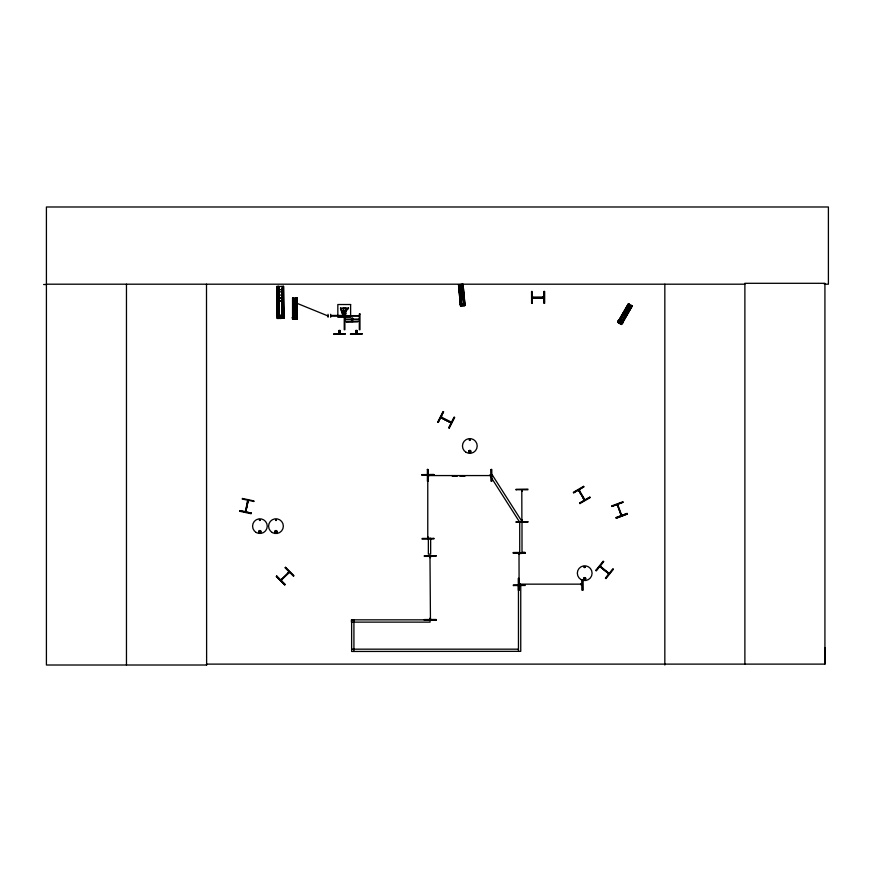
<?xml version="1.0" encoding="UTF-8"?>
<svg xmlns="http://www.w3.org/2000/svg" width="872" height="872" viewBox="0 0 872 872"><rect width="100%" height="100%" fill="white"/><g stroke="black" fill="none" stroke-linecap="round" stroke-linejoin="round"><path stroke-width="1.31" d="M824.323 284.196L828.4 284.196L828.4 206.991L46.412 206.991L46.412 665.009L206.62 665.009L206.511 664.115L824.923 664.115L825.043 647.558M245.305 511.81L245.98 510.611L245.403 510.741M246.046 510.698L245.697 511.897M248.106 501.694L247.441 501.411L247.779 500.397L245.73 511.777L248.269 500.452M617.245 504.517L621.278 515.614L617.289 504.637L618.085 505.597M522.274 489.857L521.816 491.143L521.805 489.824M521.739 520.475L522.274 520.224M519.004 584.796C519.832 580.894 519.222 586.965 519.548 583.804M427.771 538.416L427.771 537.098L428.185 538.406M430.528 557.415L429.907 557.6L429.983 556.358M259.551 520.028L260.227 519.843L259.692 520.246M259.104 531.669C261.219 529.01 260.281 534.536 259.224 531.484M276.653 531.844C275.541 528.781 274.691 534.34 276.773 531.669M469.191 439.848C471.316 438.311 469.463 441.308 469.419 440.262M469.474 439.848L470.15 440.033L469.561 439.695M469.06 451.282C470.793 453.985 470.335 449.451 469.332 450.988M584.066 567.062C585.755 564.914 585.047 569.394 584.153 566.909M584.349 567.062L585.068 566.974L584.404 567.247M585.395 578.888C584.284 575.814 583.444 581.384 585.515 578.703M599.827 566.408L608.928 573.874L599.903 566.56L600.764 567.083M608.155 573.122L608.525 572.664L608.798 573.634M609.277 573.427L600.089 566.026M518.96 553.415L519.429 553.164M428.239 476.395L427.771 475.36L428.305 475.48M429.929 556.609L430.517 556.598M430.452 619.284L429.983 556.478L430.463 557.415M247.779 500.397L245.294 511.646M251.267 513.096L251.125 513.739L239.593 511.243L239.735 510.6L251.267 513.096L239.713 510.676M253.763 501.574L253.905 500.931L242.372 498.435L242.231 499.067L253.796 501.411M280.948 317.997L280.065 318.008L280.893 317.833L280.152 316.939L280.948 316.7L280.054 316.667M295.107 319.065L294.518 319.065L294.965 318.029M462.498 304.568L462.487 305.473M289.362 572.337C289.537 570.789 287.259 573.242 288.785 572.915M620.395 322.542L619.545 322.989M276.479 520.322C275.476 517.576 275.421 522.47 276.479 519.734M245.817 511.668L248.204 500.528M428.25 538.373L428.174 537.217M440.894 417.634L451.249 422.898M450.028 422.288L450.432 421.667L451.543 422.299M437.722 422.135L443.02 411.584L443.597 411.878M438.115 422.331L443.456 411.802M443.532 411.846L438.267 422.408L437.679 422.103M442.017 418.07C442.802 417.339 440.807 416.304 440.949 417.525L451.304 422.778M448.927 427.814L454.192 417.252M449.32 428.01L454.704 417.514L454.127 417.219L448.786 427.738L449.363 428.032M491.187 475.153L489.868 475.164L491.187 475.556M582.136 584.556L580.948 584.676L581.068 584.033M532.203 297.134L533.588 297.668M618.095 322.498L628.821 304.077M618.303 322.618L628.974 304.165M619.055 321.506L628.385 305.363M618.575 322.771L629.257 304.328M618.76 322.88L628.81 305.614M618.837 322.923L629.497 304.47M619.098 323.054L620.145 323.654M620.406 323.806L630.38 306.497L620.472 323.85M620.657 323.948L631.284 305.473M620.842 324.057L631.502 305.603L620.929 324.112M621.06 324.188L631.71 305.723M621.289 324.319L631.971 305.876L628.298 303.772L617.659 322.248L621.594 324.493L632.233 306.028L631.045 305.342M621.507 324.438L632.167 305.985M578.583 489.988L584.436 500.31L583.88 499.035L584.938 499.896M579.597 490.903L578.932 489.781M289.548 572.163L280.904 580.043L282.201 579.509M289.319 572.294L281.111 580.425M259.398 519.734C262.025 518.829 258.701 522.165 259.584 519.472M259.3 531.31L260.259 531.059M275.716 519.767L276.064 520.377L275.966 519.668M595.794 570.408L603.152 561.176L603.664 561.59L596.263 570.779L595.75 570.364M596.132 570.68L603.598 561.535M613.321 569.362L605.964 578.594L605.451 578.18L612.853 568.991L613.365 569.394M605.517 578.234L612.983 569.089M429.253 475.643L429.079 475.022M518.96 584.153C520.366 582.888 520.344 585.613 520.115 584.098M544.008 297.668L532.4 297.93L544.008 297.799L532.4 297.668L532.454 297.069M621.78 515.417L620.962 514.589M345.824 311.053L348.538 308.099L340.505 308.099L342.304 313.996L345.824 313.506L345.824 308.099M280.904 580.043L288.937 571.923M343.775 312.579L342.304 313.996L344.08 312.318M345.868 310.628L348.538 308.099L345.824 310.563L343.208 310.563L343.208 308.099M521.881 521.532L521.87 520.344L522.284 521.532M430.397 557.546L430.397 556.358M430.452 618.455L429.874 618.335L430.506 618.455M276.468 532.16L275.781 532.345M583.542 486.38L573.34 492.298L573.667 492.865L583.848 486.903L583.521 486.336M573.591 492.724L583.771 486.761M584.829 499.711L579.008 489.781L578.572 490.217L580.599 493.661M579.673 503.111L589.897 497.225M579.934 503.558L590.148 497.64L589.81 497.084L579.651 503.068L579.967 503.613M582.583 496.833L584.414 500.321M427.771 475.24L427.771 538.286L427.771 537.228M442.006 417.917L442.006 417.383M450.628 421.765L450.377 422.233M451.195 422.626L441.003 417.546M275.781 530.983L275.617 532.28M622.739 501.814L611.675 505.913L611.915 506.523M611.85 506.37L622.902 502.218M611.882 506.447L622.957 502.37L622.728 501.76M620.809 514.371L621.518 514.382M616.123 517.717L627.132 513.488M616.297 518.175L627.339 514.033L627.11 513.412L616.057 517.565L616.297 518.175L627.317 513.979M519.211 584.087L518.96 584.556M544.008 297.134L542.722 297.069L542.689 297.821M543.757 297.668L532.454 297.603M608.874 573.678L599.991 566.549M542.94 297.014L542.94 297.603M463.021 284.283L458.498 284.73L460.503 305.952L465.027 305.505L463.021 284.283L465.005 305.505M458.999 286.855L462.923 286.485M459.141 288.294L463.054 287.923M459.337 290.452L463.261 290.082M459.511 292.36L463.435 291.989M459.718 294.518L463.632 294.147M460.601 303.75L464.514 303.38M460.002 304.415L465.223 303.925M460.013 304.579L465.245 304.088M462.334 304.579L462.956 304.557M277.285 289.722L283.182 289.657M277.307 291.891L283.204 291.826M277.34 295.128L283.237 295.063M277.361 298.006L283.269 297.952M277.405 301.254L283.302 301.189M277.558 315.163L283.455 315.097M276.588 316.111L284.446 316.024M276.588 316.351L284.457 316.264M277.59 318.4L283.956 318.335L283.607 286.387L276.795 286.485L277.132 318.433L278.059 318.422L277.688 286.474L278.037 315.762M278.288 318.422L279.214 318.411M280.076 318.422L281.002 318.422M516.104 489.715L527.909 489.781L527.898 489.116L516.104 489.279L516.115 489.879M527.985 521.652L516.191 522.241L516.18 521.587M516.191 522.186L527.985 522.088M525.108 552.456L522.492 552.477L525.118 552.51L525.118 553.11M513.314 552.608L519.865 552.554L513.314 552.554L513.325 553.219L525.118 553.033M513.325 553.055L519.875 552.99M522.492 552.968L525.118 552.946M518.905 554.232L519.494 554.439L519.429 553.284M513.401 585.526L525.195 585.472L525.195 584.818L513.39 584.916L513.401 585.581M427.324 469.463L427.978 469.463L428.054 481.257L427.4 481.257L427.378 469.463M491.143 469.463L491.797 469.452L491.873 481.257L491.219 481.257L491.176 469.452L491.383 481.257M433.875 474.553L422.07 474.619L422.081 475.284L433.875 475.207L433.875 474.553L422.081 474.673M422.081 475.196L433.875 475.12M428.01 475.567L429.079 475.087M489.999 475.164L490.936 475.033M489.999 475.567L491.056 475.567L428.141 475.567M520.148 584.142L519.08 584.153L582.125 584.153M581.068 584.098L582.093 584.087L581.068 584.622M519.091 584.556L520.148 584.556M580.948 584.567L582.006 584.556M424.293 619.643L436.087 619.654M429.536 620.134L436.098 620.09M429.536 620.188L436.098 620.145L436.087 619.491L424.293 619.567L424.293 620.221M43.6 284.523L46.412 284.512M46.412 284.196L744.884 284.196M544.008 291.444L544.662 291.444L544.662 303.238L544.008 303.238L544.008 291.444L544.172 303.238M532.323 297.134L543.757 297.014M297.112 298.006L292.556 298.017L292.578 319.337L297.112 319.315M292.872 300.186L296.807 300.186M296.807 301.625L292.872 301.625L328.155 316.024M531.549 303.238L532.203 303.238M292.872 303.794L296.807 303.794M292.861 305.712L296.796 305.712M292.861 307.87L296.796 307.87M344.048 308.263L344.996 308.263M343.208 308.753L345.824 308.753M345.824 311.707L343.208 311.707L343.121 313.996L340.505 308.099L343.208 313.506L345.824 313.506M330.684 315.435L340.516 315.435L340.516 316.1L330.684 316.1M342.216 315.315L346.805 315.315M340.516 315.61L343.535 315.642M342.216 315.642L358.523 315.642M340.516 315.937L358.523 315.969M342.216 316.133L346.805 316.133M292.872 317.157L296.807 317.157M292.207 317.757L297.461 317.757M292.207 317.931L297.461 317.931M294.518 318.138L295.041 318.215M344.854 319.098L359.308 319.098M344.854 319.752L359.308 319.752M351.634 649.171L518.458 649.171M469.834 452.197L469.223 451.838M280.882 316.808L280.62 316.612M579.531 490.663L579.139 491.1L578.648 490.086L584.48 500.059M442.987 418.865L449.058 421.863M441.134 417.012L451.358 422.135M428.185 475.24L427.694 476.483M627.48 305.8L630.892 307.772M626.761 307.053L630.173 309.015M625.682 308.928L629.083 310.89M624.712 310.585L628.123 312.558M623.633 312.459L627.044 314.421M619 320.493L622.401 322.466M618.128 320.7L622.673 323.316M618.041 320.842L622.586 323.458M521.772 490.98L521.805 489.955L521.881 521.412M429.983 619.523L429.983 618.335M285.253 567.65L293.592 575.989M276.675 576.218L285.079 584.502M276.37 576.534L284.708 584.872M617.67 504.485L621.736 515.308M462.705 284.316L464.722 305.538M462.411 287.019L464.264 305.582M461.986 284.381L463.948 305.603L461.909 284.392M461.986 287.062L463.664 305.636M463.359 305.658L462.16 305.778M459.904 285.94L461.746 304.492M459.402 285.983L461.233 304.546M459.217 286.005L460.863 303.238M460.896 303.718L461.103 305.876M459.01 284.686L460.896 304.579M458.836 284.697L460.765 305.93M458.585 284.719L460.514 305.952M283.465 286.387L283.814 318.335M283.204 286.387L283.542 318.345L283.084 286.387M282.855 289.057L283.171 318.345M282.735 289.057L282.811 298.377M282.866 301.036L283.029 318.345M282.463 289.057L282.593 298.377M282.593 301.036L282.779 315.686M282.343 289.057L282.452 298.377M282.474 301.047L282.637 315.686M281.994 286.398L282.343 318.356M281.569 289.068L281.809 298.388M281.689 301.047L281.885 315.697M281.449 318.367L279.64 318.378M278.866 286.463L279.149 315.751M278.724 286.463L279.04 315.751M278.451 286.463L278.778 315.751M278.342 286.474L278.746 318.422M278.081 286.474L278.397 315.762M277.939 286.474L278.288 315.762M277.198 286.485L277.656 318.433M276.816 286.485L277.285 318.433M522.219 489.944L522.23 491.012M522.274 520.344L522.284 521.412M519.483 583.684L519.494 584.741M519.025 554.352L519.014 553.284L519.091 584.752M582.769 590.246L582.703 579.76L582.823 590.246L582.169 590.257L582.104 579.597M582.267 579.76L582.333 590.257M518.764 578.452L518.84 590.257M430.387 618.335L430.397 619.403M427.814 469.463L428.021 481.257M824.923 664.115L824.923 283.302L744.884 283.302L744.884 664.115M664.835 284.196L664.835 665.009M532.04 303.238L532.182 291.444L531.549 291.444L531.604 303.238M518.458 651.46L518.458 585.919L520.748 585.919L520.748 651.351L351.634 651.46L351.634 620.003L353.923 620.003L353.923 651.46M464.885 475.567L464.885 476.221L459.969 476.221L459.969 475.567M463.98 475.567L463.937 476.221M462.934 475.567L462.934 476.221M461.953 475.567L461.953 476.221M460.983 475.567L460.874 476.221M457.222 475.567L457.233 476.221L452.317 476.221L452.383 475.567M455.271 475.567L455.271 476.221M454.813 475.567L454.759 476.221M454.301 475.567L454.301 476.221M453.32 475.567L453.211 476.221M356.528 332.94L356.528 333.889M356.201 332.94L356.201 333.889M352.266 320.656L352.266 321.594M351.939 320.656L351.939 321.594M339.644 332.94L339.644 333.889M339.317 332.94L339.317 333.889M330.684 314.291L330.684 317.245M328.057 314.291L328.057 317.245M297.014 298.006L297.09 319.315M296.84 298.006L296.807 319.315L296.763 298.006M296.491 298.006L296.491 319.315M296.251 298.006L296.349 319.315M296.077 319.315L296.077 298.006L295.99 319.315M295.728 299.336L295.75 317.986M295.434 319.315L294.235 319.315M293.668 298.017L293.592 319.337M293.341 298.017L293.428 319.337M293.177 298.017L293.156 319.337M293.079 298.017L293.079 319.337M292.872 298.017L292.829 319.337M292.654 298.017L292.654 319.337M206.501 284.196L206.62 665.009M126.462 284.196L126.462 665.009M460.71 293.101C462.095 296.327 463.076 290.518 460.71 293.101M258.886 531.386C260.183 535.452 262.036 528.53 258.886 531.386M293.984 306.562C295.052 309.909 296.578 304.208 293.984 306.562M274.942 531.386C276.239 535.452 278.092 528.53 274.942 531.386M468.809 451.216C470.106 455.271 471.959 448.35 468.809 451.216M583.684 578.43C584.992 582.485 586.845 575.564 583.684 578.43M625.028 312.285C626.107 315.62 627.633 309.92 625.028 312.285M628.527 303.914L617.877 322.368L628.559 303.925M276.795 576.109L276.326 576.566L284.664 584.905L285.133 584.447L276.795 576.109M285.602 567.301L285.133 567.759L293.472 576.109L293.94 575.64L285.602 567.301M492.429 475.153L490.5 476.385L519.712 522.241L519.712 553.415L522.001 553.415L522.001 522.241L519.712 522.241L521.641 521.009L492.429 475.153M433.875 538.373L422.081 538.449L422.081 539.103L433.885 538.972L433.875 538.373M436.087 555.66L424.283 555.791L424.293 556.39L436.087 556.314L436.087 555.66M518.927 578.452L518.273 578.463L518.339 590.257L519.004 590.257L518.927 578.452M350.62 304.524L337.835 304.524L337.835 317.299L350.62 317.299L350.62 304.524M344.887 313.985L344.233 313.985L344.233 329.714L344.887 329.714L344.854 313.985M359.973 313.985L359.308 313.985L359.308 329.714L359.973 329.714L359.973 313.985M352.68 318.193L351.525 318.193L351.525 320.656L352.68 320.656L352.68 318.193M358 321.594L346.206 321.844L358 321.594M340.058 330.488L338.914 330.488L338.914 332.94L340.058 332.94L340.058 330.488M356.931 330.488L355.787 330.488L355.787 332.94L356.931 332.94L356.931 330.488M339.971 330.564L338.99 330.564L338.99 332.864L339.971 332.864L339.971 330.564M356.855 330.564L355.874 330.564L355.874 332.864L356.855 332.864L356.855 330.564M345.388 333.889L333.584 334.129L345.388 333.889M362.262 333.889L350.468 334.129L362.262 333.889M430.648 538.416L428.359 538.416L428.359 554.156L430.648 554.156L430.648 538.416M430.07 619.839L351.416 619.839L351.416 622.128L430.07 622.128L430.07 619.839M464.504 305.549L462.629 285.656L464.416 305.56M461.604 305.843L459.599 284.632L461.561 305.854M462.465 476.221L462.465 475.567L462.411 476.221M456.329 476.221L456.329 475.567L456.274 476.221M293.94 317.997L293.929 299.358L293.853 317.997M466.149 452.361A7.368 7.368 0 0 0 477.202 445.974A7.368 7.368 0 0 0 466.149 439.586A7.368 7.368 0 0 0 466.149 452.361M469.027 452.296A1.145 1.145 0 0 0 470.935 451.783A1.145 1.145 0 0 0 469.539 450.388A1.145 1.145 0 0 0 469.027 452.296M279.422 300.535A1.308 1.308 0 0 0 281.602 299.924A1.308 1.308 0 0 0 279.977 298.333A1.308 1.308 0 0 0 279.422 300.535M272.282 532.541A7.368 7.368 0 0 0 283.346 526.154A7.368 7.368 0 0 0 272.282 519.767A7.368 7.368 0 0 0 272.282 532.541M275.399 532.65A1.145 1.145 0 0 0 277.111 531.669A1.145 1.145 0 0 0 275.399 530.677A1.145 1.145 0 0 0 275.399 532.65M581.024 579.575A7.368 7.368 0 0 0 592.088 573.187A7.368 7.368 0 0 0 581.024 566.8A7.368 7.368 0 0 0 581.024 579.575M583.902 579.509A1.145 1.145 0 0 0 585.821 578.997A1.145 1.145 0 0 0 584.414 577.602A1.145 1.145 0 0 0 583.902 579.509M256.237 532.509A7.347 7.347 0 0 0 267.257 526.154A7.347 7.347 0 0 0 256.237 519.788A7.347 7.347 0 0 0 256.237 532.509M259.333 532.65A1.145 1.145 0 0 0 261.055 531.669A1.145 1.145 0 0 0 259.333 530.677A1.145 1.145 0 0 0 259.333 532.65"/></g></svg>
